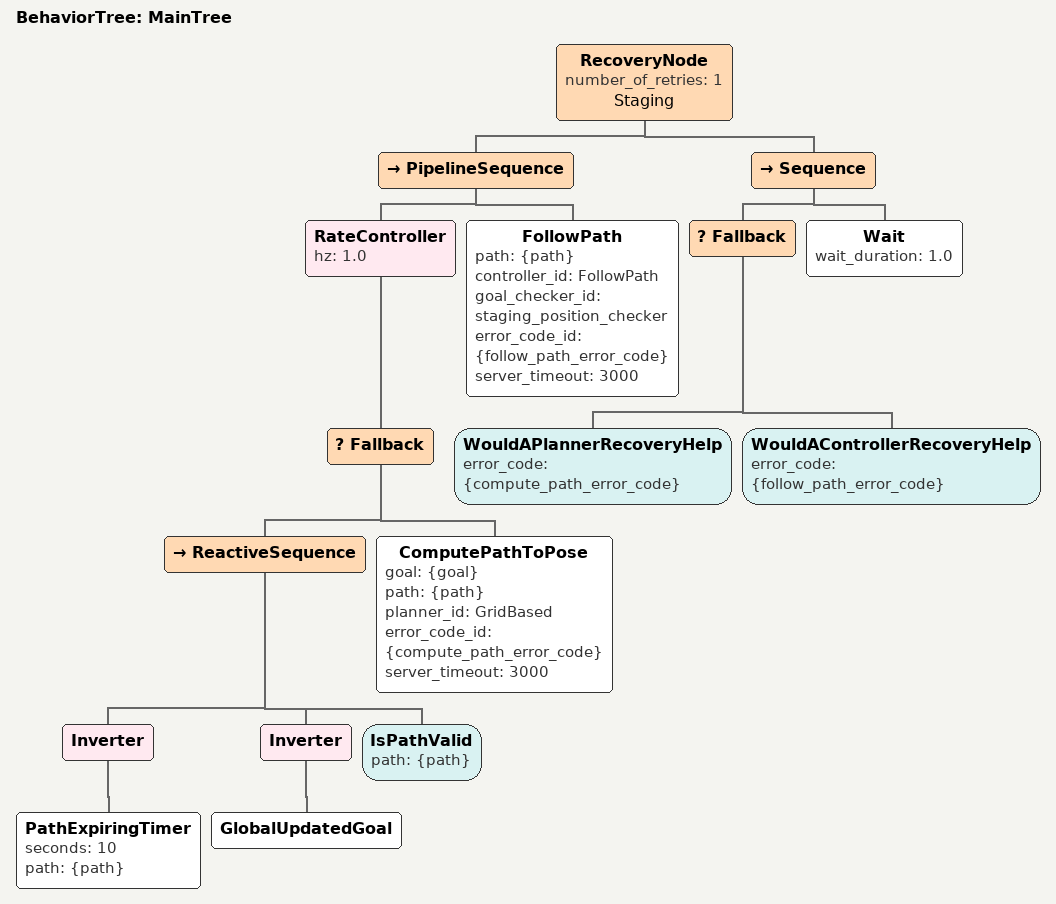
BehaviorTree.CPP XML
<root BTCPP_format="4" main_tree_to_execute="MainTree">
  <BehaviorTree ID="MainTree">
    <RecoveryNode number_of_retries="1" name="Staging">
      <PipelineSequence>
        <RateController hz="1.0">
          <Fallback>
            <ReactiveSequence>
              <Inverter>
                <PathExpiringTimer seconds="10" path="{path}"/>
              </Inverter>
              <Inverter>
                <GlobalUpdatedGoal/>
              </Inverter>
              <IsPathValid path="{path}"/>
            </ReactiveSequence>
            <ComputePathToPose goal="{goal}" path="{path}" planner_id="GridBased" error_code_id="{compute_path_error_code}" server_timeout="3000"/>
          </Fallback>
        </RateController>
        <FollowPath path="{path}" controller_id="FollowPath" goal_checker_id="staging_position_checker" error_code_id="{follow_path_error_code}" server_timeout="3000"/>
      </PipelineSequence>
      <Sequence>
        <Fallback>
          <WouldAPlannerRecoveryHelp error_code="{compute_path_error_code}"/>
          <WouldAControllerRecoveryHelp error_code="{follow_path_error_code}"/>
        </Fallback>
        <Wait wait_duration="1.0"/>
      </Sequence>
    </RecoveryNode>
  </BehaviorTree>
</root>
